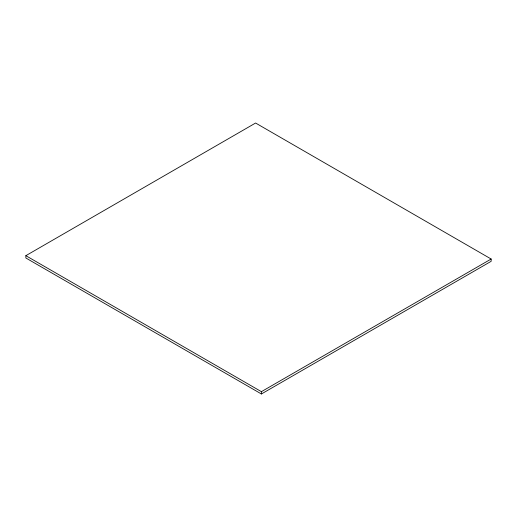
<?xml version="1.0" encoding="UTF-8"?>
<svg xmlns="http://www.w3.org/2000/svg" width="517" height="517" viewBox="0 0 517 517"><rect width="100%" height="100%" fill="white"/><g stroke="black" fill="none" stroke-linecap="round" stroke-linejoin="round"><path stroke-width="0.78" d="M25.85 255.676L255.598 123.027L491.15 259.017L491.15 261.324L261.402 393.973L25.85 257.983L25.85 255.676L261.402 391.666L261.402 393.973M261.402 391.666L491.15 259.017"/></g></svg>
